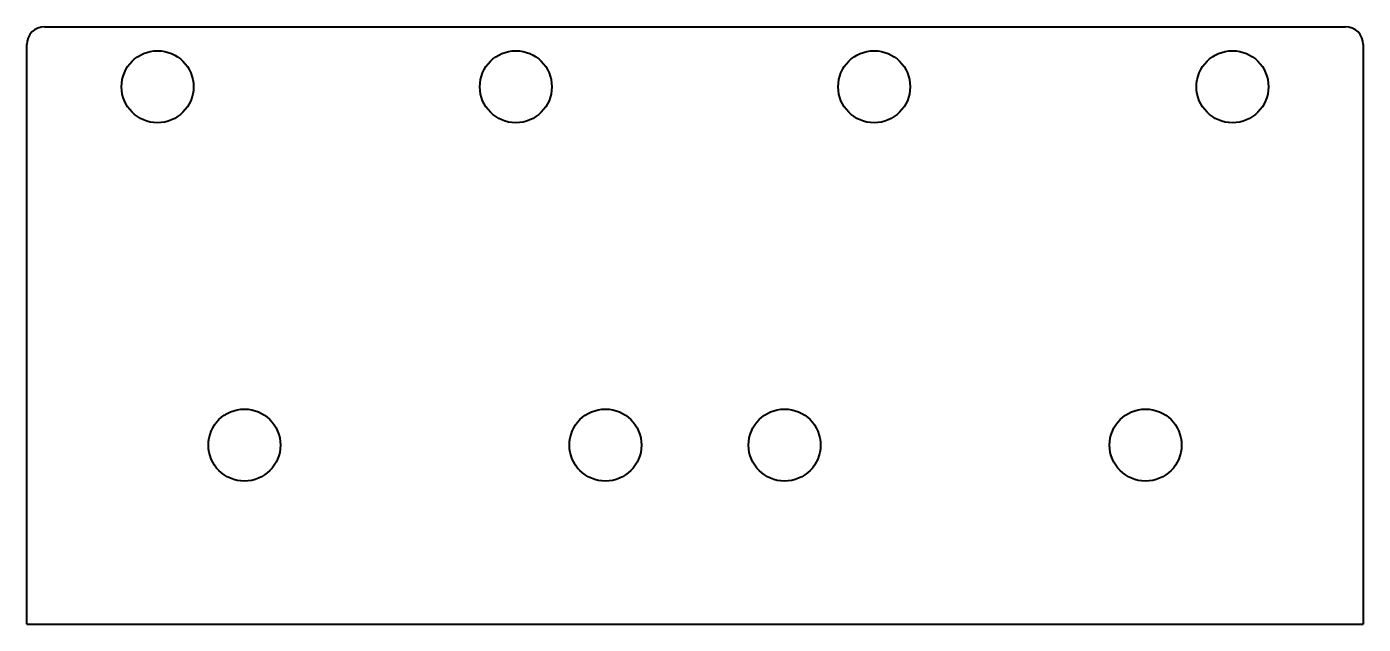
# Model space of a CAD drawing. Header units: inches. Extents: x -67.37 to -63.63, y -9.5 to -7.83.
import ezdxf

# ---------------------------------------------------------------- set-up
doc = ezdxf.new("R2010")
doc.units = ezdxf.units.IN
doc.header["$MEASUREMENT"] = 0
doc.layers.add('Visible', color=7, linetype='Continuous', lineweight=40)

msp = doc.modelspace()

# ---------------------------------------------------------------- linework, layer by layer
at = {"layer": 'Visible'}
for p, q in [((-67.315, -7.8325), (-63.685, -7.8325)), ((-67.365, -9.5), (-67.365, -7.8825)), ((-63.635, -7.8825), (-63.635, -9.5)), ((-67.365, -9.5), (-63.635, -9.5))]:
    msp.add_line(p, q, dxfattribs=at)
for centre in [(-67, -8), (-66, -8), (-65, -8), (-64, -8), (-66.7575, -9), (-65.75, -9), (-65.25, -9), (-64.2425, -9)]:
    msp.add_circle(centre, 0.1005, dxfattribs=at)
for centre, start, end in [((-67.315, -7.8825), 90, 180), ((-63.685, -7.8825), 0, 90)]:
    msp.add_arc(centre, 0.05, start, end, dxfattribs=at)

doc.saveas('drawing.dxf')
